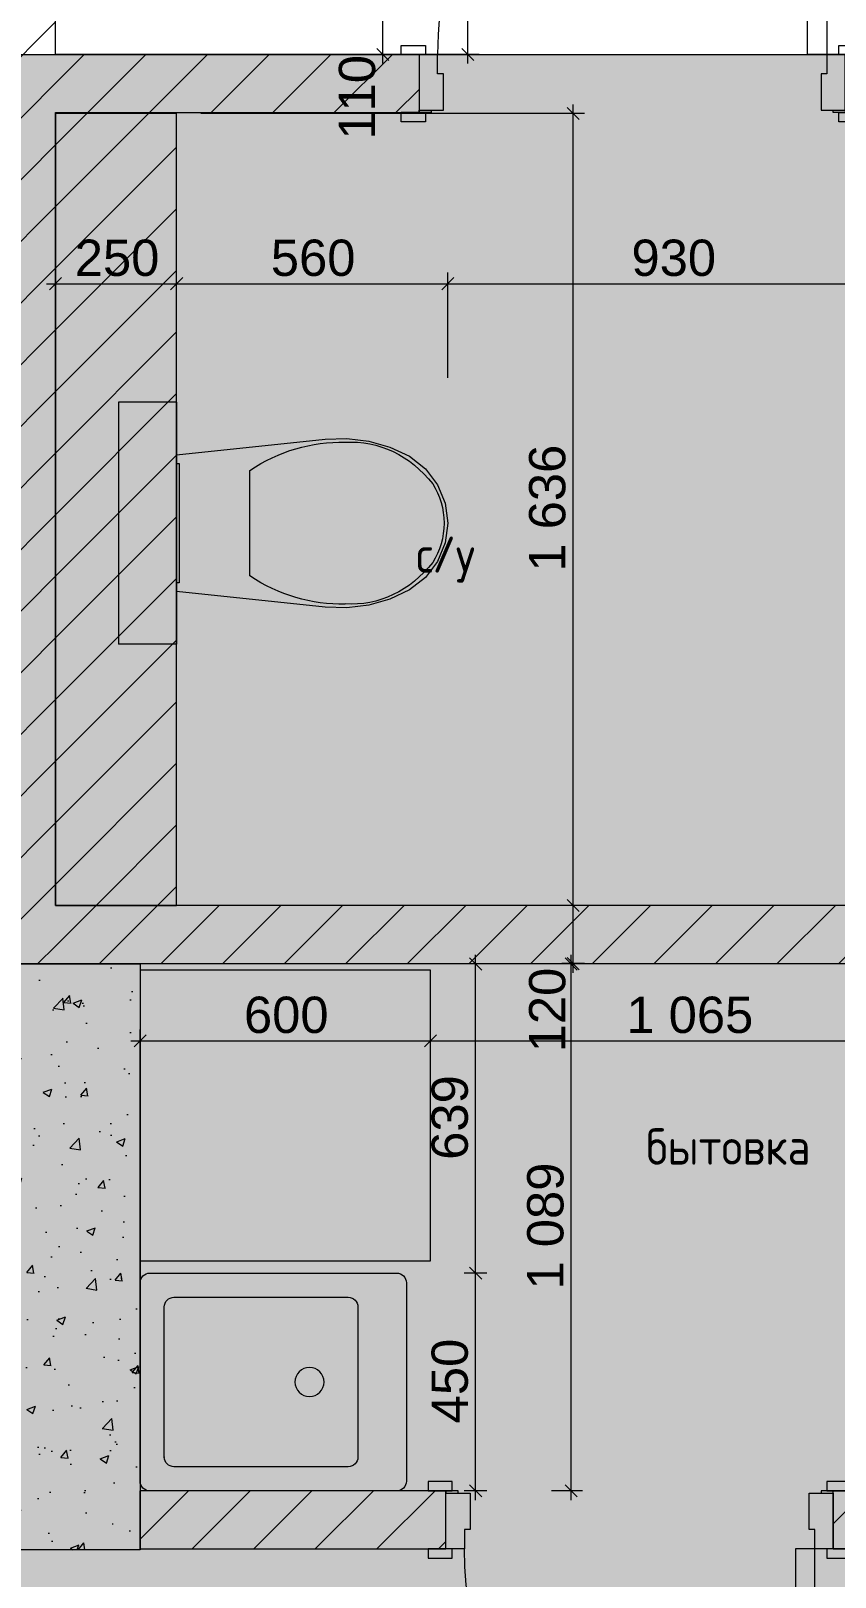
# Model space of a CAD drawing. Header units: millimetres. Extents: x 2336463 to 2579121, y 595385 to 778077.
# Drawn here: x 2404284 to 2405945, y 706854 to 710048 of the extents above; entities that cross this region are included whole.
import ezdxf

# ---------------------------------------------------------------- set-up
doc = ezdxf.new("R2010")
doc.units = ezdxf.units.MM
doc.header["$MEASUREMENT"] = 0
for name, color, linetype in [('+возводимые стены', 7, 'Continuous'), ('1 Планировка размеры', 7, 'Continuous'), ('Интерьер - Мебель', 7, 'Continuous')]:
    doc.layers.add(name, color=color, linetype=linetype)
for name, color, linetype, lineweight in [('+возводимые стены_Ном._пера__1', 7, 'Continuous', 13), ('+возводимые стены_Ном._пера__101', 252, 'Continuous', 5), ('+стена с дверью_Ном._пера__1', 7, 'Continuous', 13), ('Двери ARCHICAD_Ном._пера__1', 7, 'Continuous', 13), ('Интерьер - Мебель_Ном._пера__1', 7, 'Continuous', 13), ('Сантехника_Ном._пера__5', 5, 'Continuous', 13), ('сит план_Ном._пера__1', 7, 'Continuous', 13)]:
    doc.layers.add(name, color=color, linetype=linetype, lineweight=lineweight)
for name, color, linetype, lineweight, true_color in [('+возводимые стены_Ном._пера__169', 7, 'Continuous', 5, 0x68b353), ('+возводимые стены_Ном._пера__242', 7, 'Continuous', 13, 0x1b55b5), ('+размер планировка_Ном._пера__242', 7, 'Continuous', 13, 0x1b55b5), ('+стена с дверью_Ном._пера__243', 7, 'Continuous', 13, 0xe25822), ('1 Планировка размеры_Ном._пера__242', 7, 'Continuous', 13, 0x1b55b5)]:
    doc.layers.add(name, color=color, linetype=linetype, lineweight=lineweight, true_color=true_color)
doc.styles.add('СГЕНЕРИР_СТИЛЬ_1', font='arial.ttf')
doc.styles.add('СГЕНЕРИР_СТИЛЬ_4', font='isocp.shx')
doc.dimstyles.new('СГЕНЕРИР_СТИЛЬ__1', dxfattribs={"dimtxt": 75, "dimasz": 23.75, "dimexe": 0.18, "dimexo": 300, "dimgap": 0, "dimtad": 1, "dimtih": 1, "dimtoh": 1, "dimdec": 0, "dimzin": 0, "dimdsep": 46, "dimtxsty": 'СГЕНЕРИР_СТИЛЬ_1', "dimblk": 'ARROWHEAD_6', "dimblk1": 'ARROWHEAD_6', "dimblk2": 'ARROWHEAD_6', "dimcen": 0.09, "dimclrd": 256, "dimclre": 256, "dimclrt": 256, "dimazin": 0, "dimtfac": 1, "dimtdec": 4, "dimtmove": 0, "dimatfit": 3, "dimfxl": 0, "dimtolj": 1, "dimtzin": 0, "dimarcsym": 0})
doc.dimstyles.new('СГЕНЕРИР_СТИЛЬ__2', dxfattribs={"dimtxt": 75, "dimasz": 23.75, "dimexe": 0.18, "dimexo": 300, "dimgap": 0, "dimtad": 1, "dimdec": 0, "dimzin": 0, "dimdsep": 46, "dimtxsty": 'СГЕНЕРИР_СТИЛЬ_1', "dimblk": 'ARROWHEAD_6', "dimblk1": 'ARROWHEAD_6', "dimblk2": 'ARROWHEAD_6', "dimcen": 0.09, "dimclrd": 256, "dimclre": 256, "dimclrt": 256, "dimazin": 0, "dimtfac": 1, "dimtdec": 4, "dimtmove": 0, "dimatfit": 3, "dimfxl": 0, "dimtolj": 1, "dimtzin": 0, "dimarcsym": 0})
pattern_1 = [(45, (2086872.015, 585813.69), (-63.639609, 63.639609), [])]

# ---------------------------------------------------------------- blocks, each defined once
blk = doc.blocks.new('Перекрытие_208', base_point=(2404509.6, 707507.6))
at = {"layer": 'Интерьер - Мебель_Ном._пера__1', "color": 7, "linetype": 'Continuous', "lineweight": 13, "flags": 128}
blk.add_lwpolyline([(2404509.6, 707507.6), (2405109.6, 707507.6), (2405109.6, 708107.6), (2404509.6, 708107.6)], close=True, dxfattribs=at)
blk = doc.blocks.new('Стена_1005', base_point=(2404335, 708241.2))
at = {"layer": '+возводимые стены_Ном._пера__169', "linetype": 'Continuous', "lineweight": 5, "true_color": 0x68b353}
h = blk.add_hatch(dxfattribs=at)
h.set_pattern_fill('Блоки_Бетонные_Эффективные', color=85, style=0, pattern_type=2)
h.set_pattern_definition(pattern_1)
h.paths.add_polyline_path([(2404335, 708241.2), (2404335, 710237), (2404215, 710237), (2404215, 708241.2)])
h = blk.add_hatch(dxfattribs=at)
h.set_pattern_fill('Блоки_Бетонные_Эффективные', color=85, style=0, pattern_type=2)
h.set_pattern_definition(pattern_1)
h.paths.add_polyline_path([(2404335, 708241.2), (2404215, 708121.2), (2404335, 708121.2)])
h = blk.add_hatch(dxfattribs=at)
h.set_pattern_fill('Блоки_Бетонные_Эффективные', color=85, style=0, pattern_type=2)
h.set_pattern_definition(pattern_1)
h.paths.add_polyline_path([(2404335, 708241.2), (2404215, 708241.2), (2404215, 708121.2)])
at = {"layer": '+возводимые стены_Ном._пера__101', "color": 252, "linetype": 'Continuous', "lineweight": 5, "flags": 128}
for points in [[(2404215, 710237), (2404215, 708121.2)], [(2404335, 709999), (2404335, 710237)], [(2404335, 708241.2), (2404335, 709879)], [(2404215, 708121.2), (2404335, 708121.2)]]:
    blk.add_lwpolyline(points, dxfattribs=at)
blk = doc.blocks.new('Стена_1007', base_point=(2404335, 708241.2))
at = {"layer": '+возводимые стены_Ном._пера__169', "linetype": 'Continuous', "lineweight": 5, "true_color": 0x68b353}
h = blk.add_hatch(dxfattribs=at)
h.set_pattern_fill('Блоки_Бетонные_Эффективные', color=85, style=0, pattern_type=2)
h.set_pattern_definition(pattern_1)
h.paths.add_polyline_path([(2404335, 708121.2), (2406175, 708121.2), (2406175, 708241.2), (2404335, 708241.2)])
at = {"layer": '+возводимые стены_Ном._пера__101', "color": 252, "linetype": 'Continuous', "lineweight": 5, "flags": 128}
for points in [[(2406175, 708241.2), (2404335, 708241.2)], [(2404335, 708121.2), (2406175, 708121.2)]]:
    blk.add_lwpolyline(points, dxfattribs=at)
blk = doc.blocks.new('Однопольная Дверь 25_3')
at = {"layer": 'Двери ARCHICAD_Ном._пера__1', "color": 7, "linetype": 'Continuous', "lineweight": 13}
for p, q in [((362, 0), (362, 804)), ((362, 804), (402, 804)), ((402, 804), (402, 0)), ((-477, 0), (-477, 19)), ((-477, 19), (-427, 19)), ((-427, 0), (-477, 0)), ((-440, 0), (-477, 0)), ((-440, 0), (-477, 0)), ((-402, 0), (-440, 0)), ((-440, 0), (-440, -115)), ((-440, 0), (-440, -115)), ((-440, 0), (-440, -115)), ((-427, 19), (-427, 0)), ((-402, -40), (-402, 0)), ((402, 0), (362, 0)), ((440, 0), (402, 0)), ((402, 0), (402, -40)), ((427, 19), (477, 19)), ((427, 0), (427, 19)), ((477, 0), (427, 0)), ((440, -115), (440, 0)), ((440, 0), (440, -115)), ((440, 0), (440, -115)), ((440, 0), (477, 0)), ((440, 0), (477, 0)), ((477, 19), (477, 0)), ((-390, -40), (-402, -40)), ((-390, -115), (-390, -40)), ((402, -40), (390, -40)), ((390, -40), (390, -115)), ((-477, -139), (-477, -120)), ((-477, -120), (-427, -120)), ((-440, -120), (-477, -120)), ((-440, -120), (-477, -120)), ((-440, -120), (-440, -115)), ((-440, -115), (-415, -115)), ((-440, -115), (-390, -115)), ((-440, -115), (-440, -120)), ((-440, -115), (-440, -120)), ((-415, -120), (-440, -120)), ((-427, -120), (-427, -139)), ((-415, -115), (-415, -120)), ((390, -115), (440, -115)), ((415, -120), (415, -115)), ((415, -115), (440, -115)), ((440, -120), (415, -120)), ((427, -120), (477, -120)), ((427, -139), (427, -120)), ((440, -115), (440, -120)), ((440, -115), (440, -120)), ((440, -115), (440, -120)), ((440, -120), (477, -120)), ((440, -120), (477, -120)), ((477, -120), (477, -139)), ((-427, -139), (-477, -139)), ((477, -139), (427, -139))]:
    blk.add_line(p, q, dxfattribs=at)
blk.add_arc((402, 0), 804, 90, 180, dxfattribs=at)
blk = doc.blocks.new('Стена_1008', base_point=(2406075.1, 709999))
at = {"layer": '+возводимые стены_Ном._пера__169', "linetype": 'Continuous', "lineweight": 5, "true_color": 0x68b353}
h = blk.add_hatch(dxfattribs=at)
h.set_pattern_fill('Блоки_Бетонные_Эффективные', color=85, style=0, pattern_type=2)
h.set_pattern_definition(pattern_1)
h.paths.add_polyline_path([(2404335, 709999), (2404335, 709879), (2405086.2, 709879), (2405086.2, 709999)])
h = blk.add_hatch(dxfattribs=at)
h.set_pattern_fill('Блоки_Бетонные_Эффективные', color=85, style=0, pattern_type=2)
h.set_pattern_definition(pattern_1)
h.paths.add_polyline_path([(2406075.1, 709999), (2405966.2, 709999), (2405966.2, 709879), (2406075.1, 709879)])
at = {"layer": '+возводимые стены_Ном._пера__101', "color": 252, "linetype": 'Continuous', "lineweight": 5}
for p, q in [((2405086.2, 709999), (2405049.2, 709999)), ((2405086.2, 709999), (2405086.2, 709884)), ((2405966.2, 709999), (2406003.2, 709999)), ((2405966.2, 709999), (2405966.2, 709884)), ((2405086.2, 709879), (2405049.2, 709879)), ((2405086.2, 709884), (2405086.2, 709879)), ((2405966.2, 709884), (2405966.2, 709879)), ((2405966.2, 709879), (2406003.2, 709879))]:
    blk.add_line(p, q, dxfattribs=at)
at = {"layer": '+возводимые стены_Ном._пера__101', "color": 252, "linetype": 'Continuous', "lineweight": 5, "flags": 128}
for points in [[(2405086.2, 709999), (2404335, 709999)], [(2406075.1, 709999), (2405966.2, 709999)], [(2406075.1, 709879), (2406075.1, 709999)], [(2404335, 709879), (2405086.2, 709879)], [(2405966.2, 709879), (2406075.1, 709879)]]:
    blk.add_lwpolyline(points, dxfattribs=at)
at = {"layer": 'Двери ARCHICAD_Ном._пера__1', "color": 7, "linetype": 'Continuous', "lineweight": 13, "zscale": 1000}
blk.add_blockref('Однопольная Дверь 25_3', (2405526.2, 709999), dxfattribs=at)
blk = doc.blocks.new('Однопольная Дверь 25_4')
at = {"layer": 'Двери ARCHICAD_Ном._пера__1', "color": 7, "linetype": 'Continuous', "lineweight": 13}
for p, q in [((322, 0), (322, 724)), ((322, 724), (362, 724)), ((362, 724), (362, 0)), ((-437, 0), (-437, 19)), ((-437, 19), (-387, 19)), ((-387, 0), (-437, 0)), ((-400, 0), (-437, 0)), ((-400, 0), (-437, 0)), ((-362, 0), (-400, 0)), ((-400, 0), (-400, -115)), ((-400, 0), (-400, -115)), ((-400, 0), (-400, -115)), ((-387, 19), (-387, 0)), ((-362, -40), (-362, 0)), ((362, 0), (322, 0)), ((400, 0), (362, 0)), ((362, 0), (362, -40)), ((387, 19), (437, 19)), ((387, 0), (387, 19)), ((437, 0), (387, 0)), ((400, -115), (400, 0)), ((400, 0), (400, -115)), ((400, 0), (400, -115)), ((400, 0), (437, 0)), ((400, 0), (437, 0)), ((437, 19), (437, 0)), ((-350, -40), (-362, -40)), ((-350, -115), (-350, -40)), ((362, -40), (350, -40)), ((350, -40), (350, -115)), ((-437, -139), (-437, -120)), ((-437, -120), (-387, -120)), ((-400, -120), (-437, -120)), ((-400, -120), (-437, -120)), ((-400, -120), (-400, -115)), ((-400, -115), (-375, -115)), ((-400, -115), (-350, -115)), ((-400, -115), (-400, -120)), ((-400, -115), (-400, -120)), ((-375, -120), (-400, -120)), ((-387, -120), (-387, -139)), ((-375, -115), (-375, -120)), ((350, -115), (400, -115)), ((375, -120), (375, -115)), ((375, -115), (400, -115)), ((400, -120), (375, -120)), ((387, -120), (437, -120)), ((387, -139), (387, -120)), ((400, -115), (400, -120)), ((400, -115), (400, -120)), ((400, -115), (400, -120)), ((400, -120), (437, -120)), ((400, -120), (437, -120)), ((437, -120), (437, -139)), ((-387, -139), (-437, -139)), ((437, -139), (387, -139))]:
    blk.add_line(p, q, dxfattribs=at)
blk.add_arc((362, 0), 724, 90, 180, dxfattribs=at)
blk = doc.blocks.new('Стена_1011', base_point=(2404509.6, 706912.3))
at = {"layer": '+возводимые стены_Ном._пера__169', "linetype": 'Continuous', "lineweight": 5, "true_color": 0x68b353}
h = blk.add_hatch(dxfattribs=at)
h.set_pattern_fill('Блоки_Бетонные_Эффективные', color=85, style=0, pattern_type=2)
h.set_pattern_definition(pattern_1)
h.paths.add_polyline_path([(2404509.6, 707032.3), (2404509.6, 706912.3), (2405141.5, 706912.3), (2405141.5, 707032.3)])
h = blk.add_hatch(dxfattribs=at)
h.set_pattern_fill('Блоки_Бетонные_Эффективные', color=85, style=0, pattern_type=2)
h.set_pattern_definition(pattern_1)
h.paths.add_polyline_path([(2406034.2, 707032.3), (2405941.5, 707032.3), (2405941.5, 706912.3), (2406034.2, 706912.3)])
at = {"layer": '+возводимые стены_Ном._пера__101', "color": 252, "linetype": 'Continuous', "lineweight": 5}
for p, q in [((2405141.5, 707032.3), (2405104.5, 707032.3)), ((2405141.5, 707027.3), (2405141.5, 707032.3)), ((2405941.5, 707032.3), (2405978.5, 707032.3)), ((2405941.5, 707027.3), (2405941.5, 707032.3)), ((2405141.5, 706912.3), (2405141.5, 707027.3)), ((2405941.5, 706912.3), (2405941.5, 707027.3)), ((2405141.5, 706912.3), (2405104.5, 706912.3)), ((2405941.5, 706912.3), (2405978.5, 706912.3))]:
    blk.add_line(p, q, dxfattribs=at)
at = {"layer": '+возводимые стены_Ном._пера__101', "color": 252, "linetype": 'Continuous', "lineweight": 5, "flags": 128}
for points in [[(2405141.5, 707032.3), (2404509.6, 707032.3)], [(2404509.6, 706912.3), (2404509.6, 707032.3)], [(2406034.2, 707032.3), (2405941.5, 707032.3)], [(2404509.6, 706912.3), (2405141.5, 706912.3)], [(2405941.5, 706912.3), (2406034.2, 706912.3)]]:
    blk.add_lwpolyline(points, dxfattribs=at)
at = {"layer": 'Двери ARCHICAD_Ном._пера__1', "color": 7, "linetype": 'Continuous', "lineweight": 13, "xscale": -0.9999999999999999, "zscale": 1000, "rotation": 180.000753891838}
blk.add_blockref('Однопольная Дверь 25_4', (2405541.5, 706912.3), dxfattribs=at)
blk = doc.blocks.new('Унитаз 25_3')
at = {"layer": 'Сантехника_Ном._пера__5', "color": 5, "linetype": 'Continuous', "lineweight": 13}
for p, q in [((-250, 120), (250, 120)), ((-250, 0), (-250, 120)), ((250, 0), (250, 120)), ((-250, 0), (250, 0)), ((0, -151.4), (-108.9, -151.4)), ((108.9, -151.4), (0, -151.4))]:
    blk.add_line(p, q, dxfattribs=at)
at = {"layer": 'Сантехника_Ном._пера__5', "color": 5, "linetype": 'Continuous', "lineweight": 13, "flags": 128}
for points in [[(-169.4, -396.7), (-157, -440.3), (-138, -481.3), (-112.4, -513.9), (-79.4, -538.8), (-41, -554.6), (0, -560), (41, -554.6), (79.4, -538.8), (112.4, -513.9), (138, -481.3), (157, -440.3), (169.4, -396.7), (174.9, -351.8), (173.3, -306.6), (141, 0), (-141, 0), (-173.3, -306.6), (-174.9, -351.8)], [(123, 0), (-123, 0), (-123, -5), (123, -5)]]:
    blk.add_lwpolyline(points, close=True, dxfattribs=at)
at = {"layer": 'Сантехника_Ном._пера__5', "color": 5, "linetype": 'Continuous', "lineweight": 13}
for centre, major_axis, start_param, end_param in [((258.1, -339.4), (425.3, 0), 2.612188, 3.165208), ((-258.1, -339.4), (425.3, 0), 6.259567, 6.812588), ((89.5, -360.8), (256.9, 0), 3.085861, 3.98645), ((-89.5, -360.8), (256.9, 0), 5.438324, 6.338913), ((0.8, -431.2), (138.5, 0), 4.079884, 4.706528), ((-0.8, -431.2), (138.5, 0), 4.71825, 5.344894)]:
    blk.add_ellipse(centre, major_axis=major_axis, ratio=0.875546, start_param=start_param, end_param=end_param, dxfattribs=at)
blk = doc.blocks.new('Мойка Обычная 25_3')
at = {"layer": 'Интерьер - Мебель_Ном._пера__1', "color": 7, "linetype": 'Continuous', "lineweight": 13}
for p, q in [((380, 450), (70, 450)), ((50, 430), (50, 70)), ((400, 70), (400, 430)), ((70, 50), (380, 50))]:
    blk.add_line(p, q, dxfattribs=at)
at = {"layer": 'Интерьер - Мебель_Ном._пера__1', "color": 7, "linetype": 'Continuous', "lineweight": 13, "flags": 128}
blk.add_lwpolyline([(20, 0), (430, 0, 0.414214), (450, 20), (450, 530, 0.414214), (430, 550), (20, 550, 0.414214), (0, 530), (0, 20, 0.414214)], format="xyb", close=True, dxfattribs=at)
at = {"layer": 'Интерьер - Мебель_Ном._пера__1', "color": 7, "linetype": 'Continuous', "lineweight": 13}
blk.add_circle((225, 350), 30, dxfattribs=at)
for centre, start, end in [((70, 430), 90, 180), ((380, 430), 0, 90), ((70, 70), 180, 270), ((380, 70), 270, 0)]:
    blk.add_arc(centre, 20, start, end, dxfattribs=at)
blk.add_point((70, 50), dxfattribs=at)
blk = doc.blocks.new('*D3771', base_point=(2086872, 585813.7))
at = {"layer": '1 Планировка размеры_Ном._пера__242', "color": 152, "linetype": 'Continuous', "lineweight": 13, "true_color": 0x1b55b5}
for p, q in [((2405174.2, 711633.2), (2405199.2, 711608.2)), ((2405210.1, 711620.7), (2404815.8, 711620.7)), ((2405186.7, 709999), (2405186.7, 711620.7)), ((2405174.2, 710011.5), (2405199.2, 709986.5)), ((2405210.1, 709999), (2404635, 709999)), ((2405186.7, 709980.3), (2405186.7, 709999))]:
    blk.add_line(p, q, dxfattribs=at)
at = {"layer": '1 Планировка размеры_Ном._пера__242', "color": 152, "lineweight": 13, "true_color": 0x1b55b5, "insert": (2405171.7, 710681.6), "char_height": 75, "attachment_point": 7, "rotation": 90, "style": 'СГЕНЕРИР_СТИЛЬ_1'}
blk.add_mtext('\\A1;{\\pql;\\fArial|b0|i0|c204|p38;1\xa0622}', dxfattribs=at)
blk = doc.blocks.new('ARROWHEAD_6')
at = {"color": 0, "linetype": 'Continuous', "lineweight": 0}
for p, q in [((0, 0), (-1, 0)), ((-0.5, -0.5), (0.5, 0.5))]:
    blk.add_line(p, q, dxfattribs=at)
blk = doc.blocks.new('*D3799', base_point=(2086872, 585813.7))
at = {"layer": '1 Планировка размеры_Ном._пера__242', "color": 152, "linetype": 'Continuous', "lineweight": 13, "true_color": 0x1b55b5}
for p, q in [((2405391.6, 708253.7), (2405416.6, 708228.7)), ((2405427.5, 708241.2), (2405380.7, 708241.2)), ((2405404.1, 708121.2), (2405404.1, 708241.2)), ((2405427.5, 708121.2), (2405380.7, 708121.2)), ((2405391.6, 708133.7), (2405416.6, 708108.7)), ((2405404.1, 708102.5), (2405404.1, 708121.2))]:
    blk.add_line(p, q, dxfattribs=at)
at = {"layer": '1 Планировка размеры_Ном._пера__242', "color": 152, "lineweight": 13, "true_color": 0x1b55b5, "insert": (2405389.1, 707938), "char_height": 75, "attachment_point": 7, "rotation": 90, "style": 'СГЕНЕРИР_СТИЛЬ_1'}
blk.add_mtext('\\A1;{\\pql;\\fArial|b0|i0|c204|p38;120}', dxfattribs=at)
blk = doc.blocks.new('*D3800', base_point=(2086872, 585813.7))
at = {"layer": '1 Планировка размеры_Ном._пера__242', "color": 152, "linetype": 'Continuous', "lineweight": 13, "true_color": 0x1b55b5}
for p, q in [((2405427.5, 709877), (2404635, 709877)), ((2405416.6, 709864.5), (2405391.6, 709889.5)), ((2405404.1, 709877), (2405404.1, 709895.8)), ((2405404.1, 708241.2), (2405404.1, 709877)), ((2405391.6, 708253.7), (2405416.6, 708228.7)), ((2405427.5, 708241.2), (2405380.7, 708241.2))]:
    blk.add_line(p, q, dxfattribs=at)
at = {"layer": '1 Планировка размеры_Ном._пера__242', "color": 152, "lineweight": 13, "true_color": 0x1b55b5, "insert": (2405389.1, 708930.9), "char_height": 75, "attachment_point": 7, "rotation": 90, "style": 'СГЕНЕРИР_СТИЛЬ_1'}
blk.add_mtext('\\A1;{\\pql;\\fArial|b0|i0|c204|p38;1\xa0636}', dxfattribs=at)
blk = doc.blocks.new('*D3801', base_point=(2086872, 585813.7))
at = {"layer": '1 Планировка размеры_Ном._пера__242', "color": 152, "linetype": 'Continuous', "lineweight": 13, "true_color": 0x1b55b5}
for p, q in [((2404316.2, 709525.7), (2404335, 709525.7)), ((2404347.5, 709538.2), (2404322.5, 709513.2)), ((2404335, 708541.2), (2404335, 709549.1))]:
    blk.add_line(p, q, dxfattribs=at)
blk = doc.blocks.new('*D3802', base_point=(2086872, 585813.7))
at = {"layer": '1 Планировка размеры_Ном._пера__242', "color": 152, "linetype": 'Continuous', "lineweight": 13, "true_color": 0x1b55b5}
for p, q in [((2404585.1, 709502.2), (2404585.1, 709577)), ((2404347.5, 709538.2), (2404322.5, 709513.2)), ((2404335, 708541.2), (2404335, 709549.1)), ((2404335, 709525.7), (2404585.1, 709525.7)), ((2404597.6, 709538.2), (2404572.6, 709513.2))]:
    blk.add_line(p, q, dxfattribs=at)
at = {"layer": '1 Планировка размеры_Ном._пера__242', "color": 152, "lineweight": 13, "true_color": 0x1b55b5, "insert": (2404374.7, 709540.7), "char_height": 75, "attachment_point": 7, "style": 'СГЕНЕРИР_СТИЛЬ_1'}
blk.add_mtext('\\A1;{\\pql;\\fArial|b0|i0|c204|p38;250}', dxfattribs=at)
blk = doc.blocks.new('*D3803', base_point=(2086872, 585813.7))
at = {"layer": '1 Планировка размеры_Ном._пера__242', "color": 152, "linetype": 'Continuous', "lineweight": 13, "true_color": 0x1b55b5}
for p, q in [((2404585.1, 709502.2), (2404585.1, 709577)), ((2404597.6, 709538.2), (2404572.6, 709513.2)), ((2404585.1, 709525.7), (2405145.1, 709525.7)), ((2405157.6, 709538.2), (2405132.6, 709513.2)), ((2405145.1, 709331.1), (2405145.1, 709549.1))]:
    blk.add_line(p, q, dxfattribs=at)
at = {"layer": '1 Планировка размеры_Ном._пера__242', "color": 152, "lineweight": 13, "true_color": 0x1b55b5, "insert": (2404779.7, 709540.7), "char_height": 75, "attachment_point": 7, "style": 'СГЕНЕРИР_СТИЛЬ_1'}
blk.add_mtext('\\A1;{\\pql;\\fArial|b0|i0|c204|p38;560}', dxfattribs=at)
blk = doc.blocks.new('*D3804', base_point=(2086872, 585813.7))
at = {"layer": '1 Планировка размеры_Ном._пера__242', "color": 152, "linetype": 'Continuous', "lineweight": 13, "true_color": 0x1b55b5}
for p, q in [((2405157.6, 709538.2), (2405132.6, 709513.2)), ((2405145.1, 709331.1), (2405145.1, 709549.1)), ((2405145.1, 709525.7), (2406075, 709525.7)), ((2406062.5, 709513.2), (2406087.5, 709538.2)), ((2406075, 709152.9), (2406075, 709549.1)), ((2406075, 709525.7), (2406093.7, 709525.7))]:
    blk.add_line(p, q, dxfattribs=at)
at = {"layer": '1 Планировка размеры_Ном._пера__242', "color": 152, "lineweight": 13, "true_color": 0x1b55b5, "insert": (2405524.6, 709540.7), "char_height": 75, "attachment_point": 7, "style": 'СГЕНЕРИР_СТИЛЬ_1'}
blk.add_mtext('\\A1;{\\pql;\\fArial|b0|i0|c204|p38;930}', dxfattribs=at)
blk = doc.blocks.new('*D3818', base_point=(2086872, 585813.7))
at = {"layer": '1 Планировка размеры_Ном._пера__242', "color": 152, "linetype": 'Continuous', "lineweight": 13, "true_color": 0x1b55b5}
for p, q in [((2404490.8, 707962), (2404509.6, 707962)), ((2404522.1, 707974.5), (2404497.1, 707949.5)), ((2404509.6, 707210.6), (2404509.6, 707985.4)), ((2404509.6, 707962), (2405109.6, 707962)), ((2405122.1, 707974.5), (2405097.1, 707949.5)), ((2405109.6, 707807.6), (2405109.6, 707985.4))]:
    blk.add_line(p, q, dxfattribs=at)
at = {"layer": '1 Планировка размеры_Ном._пера__242', "color": 152, "lineweight": 13, "true_color": 0x1b55b5, "insert": (2404724.2, 707977), "char_height": 75, "attachment_point": 7, "style": 'СГЕНЕРИР_СТИЛЬ_1'}
blk.add_mtext('\\A1;{\\pql;\\fArial|b0|i0|c204|p38;600}', dxfattribs=at)
blk = doc.blocks.new('*D3819', base_point=(2086872, 585813.7))
at = {"layer": '1 Планировка размеры_Ном._пера__242', "color": 152, "linetype": 'Continuous', "lineweight": 13, "true_color": 0x1b55b5}
for p, q in [((2405122.1, 707974.5), (2405097.1, 707949.5)), ((2405109.6, 707807.6), (2405109.6, 707985.4)), ((2405109.6, 707962), (2406175, 707962)), ((2406162.5, 707949.5), (2406187.5, 707974.5)), ((2406175, 707938.5), (2406175, 707985.4)), ((2406175, 707962), (2406193.7, 707962))]:
    blk.add_line(p, q, dxfattribs=at)
at = {"layer": '1 Планировка размеры_Ном._пера__242', "color": 152, "lineweight": 13, "true_color": 0x1b55b5, "insert": (2405514.1, 707977), "char_height": 75, "attachment_point": 7, "style": 'СГЕНЕРИР_СТИЛЬ_1'}
blk.add_mtext('\\A1;{\\pql;\\fArial|b0|i0|c204|p38;1\xa0065}', dxfattribs=at)
blk = doc.blocks.new('*D3827', base_point=(2086872, 585813.7))
at = {"layer": '1 Планировка размеры_Ном._пера__242', "color": 152, "linetype": 'Continuous', "lineweight": 13, "true_color": 0x1b55b5}
for p, q in [((2405226.2, 707482.1), (2405179.3, 707482.1)), ((2405190.2, 707494.6), (2405215.2, 707469.6)), ((2405202.7, 707032.1), (2405202.7, 707482.1)), ((2405226.2, 707032.1), (2405179.3, 707032.1)), ((2405190.2, 707044.6), (2405215.2, 707019.6)), ((2405202.7, 707013.3), (2405202.7, 707032.1))]:
    blk.add_line(p, q, dxfattribs=at)
at = {"layer": '1 Планировка размеры_Ном._пера__242', "color": 152, "lineweight": 13, "true_color": 0x1b55b5, "insert": (2405187.7, 707171.7), "char_height": 75, "attachment_point": 7, "rotation": 90, "style": 'СГЕНЕРИР_СТИЛЬ_1'}
blk.add_mtext('\\A1;{\\pql;\\fArial|b0|i0|c204|p38;450}', dxfattribs=at)
blk = doc.blocks.new('*D3828', base_point=(2086872, 585813.7))
at = {"layer": '1 Планировка размеры_Ном._пера__242', "color": 152, "linetype": 'Continuous', "lineweight": 13, "true_color": 0x1b55b5}
for p, q in [((2405226.2, 708120.6), (2404809.6, 708120.6)), ((2405215.2, 708108.1), (2405190.2, 708133.1)), ((2405202.7, 708120.6), (2405202.7, 708139.4)), ((2405202.7, 707482.1), (2405202.7, 708120.6)), ((2405226.2, 707482.1), (2405179.3, 707482.1)), ((2405190.2, 707494.6), (2405215.2, 707469.6))]:
    blk.add_line(p, q, dxfattribs=at)
at = {"layer": '1 Планировка размеры_Ном._пера__242', "color": 152, "lineweight": 13, "true_color": 0x1b55b5, "insert": (2405187.7, 707716), "char_height": 75, "attachment_point": 7, "rotation": 90, "style": 'СГЕНЕРИР_СТИЛЬ_1'}
blk.add_mtext('\\A1;{\\pql;\\fArial|b0|i0|c204|p38;639}', dxfattribs=at)
blk = doc.blocks.new('*D3829', base_point=(2086872, 585813.7))
at = {"layer": '1 Планировка размеры_Ном._пера__242', "color": 152, "linetype": 'Continuous', "lineweight": 13, "true_color": 0x1b55b5}
for p, q in [((2405423.6, 708120.6), (2404809.6, 708120.6)), ((2405412.7, 708108.1), (2405387.7, 708133.1)), ((2405400.2, 708120.6), (2405400.2, 708139.4)), ((2405400.2, 707032.1), (2405400.2, 708120.6)), ((2405423.6, 707032.1), (2405359.6, 707032.1)), ((2405387.7, 707044.6), (2405412.7, 707019.6)), ((2405400.2, 707013.3), (2405400.2, 707032.1))]:
    blk.add_line(p, q, dxfattribs=at)
at = {"layer": '1 Планировка размеры_Ном._пера__242', "color": 152, "lineweight": 13, "true_color": 0x1b55b5, "insert": (2405385.2, 707448.1), "char_height": 75, "attachment_point": 7, "rotation": 90, "style": 'СГЕНЕРИР_СТИЛЬ_1'}
blk.add_mtext('\\A1;{\\pql;\\fArial|b0|i0|c204|p38;1\xa0089}', dxfattribs=at)
blk = doc.blocks.new('*D3830', base_point=(2086872, 585813.7))
at = {"layer": '1 Планировка размеры_Ном._пера__242', "color": 152, "linetype": 'Continuous', "lineweight": 13, "true_color": 0x1b55b5}
for p, q in [((2405034.7, 710109.1), (2404987.8, 710109.1)), ((2404998.7, 710121.6), (2405023.7, 710096.6)), ((2405011.2, 709999), (2405011.2, 710109.1)), ((2404998.7, 710011.5), (2405023.7, 709986.5)), ((2405034.7, 709999), (2404635, 709999)), ((2405011.2, 709980.3), (2405011.2, 709999))]:
    blk.add_line(p, q, dxfattribs=at)
at = {"layer": '1 Планировка размеры_Ном._пера__242', "color": 152, "lineweight": 13, "true_color": 0x1b55b5, "insert": (2404996.2, 709823.3), "char_height": 75, "attachment_point": 7, "rotation": 90, "style": 'СГЕНЕРИР_СТИЛЬ_1'}
blk.add_mtext('\\A1;{\\pql;\\fArial|b0|i0|c204|p38;110}', dxfattribs=at)

msp = doc.modelspace()

# ---------------------------------------------------------------- hatches: boundary and pattern name
at = {"layer": '+возводимые стены_Ном._пера__242', "linetype": 'Continuous', "lineweight": 13, "true_color": 0x1b55b5}
h = msp.add_hatch(dxfattribs=at)
h.set_pattern_fill('Блоки_Бетонные_Эффективные', color=152, style=0, pattern_type=2)
h.set_pattern_definition(pattern_1)
h.paths.add_polyline_path([(2404335, 709877), (2404335, 708241.2), (2404585.1, 708241.2), (2404585.1, 709877)])
at = {"layer": '+стена с дверью_Ном._пера__243', "linetype": 'Continuous', "lineweight": 0, "true_color": 0x381608}
msp.add_hatch(color=28, dxfattribs=at).paths.add_polyline_path([(2397562, 706910.6), (2404214.6, 706910.6), (2404214.6, 709999), (2406042.9, 709999), (2406184.2, 709999), (2406184.2, 707032.4), (2406042.9, 707032.4), (2406042.9, 705401.1), (2406063, 705401.1), (2406063, 704006.7), (2406065.2, 704006.7), (2406065.2, 701204.4), (2404440, 701204.4), (2404440, 704006.7), (2403834.9, 704006.7), (2403834.9, 703610.7), (2398839.9, 703610.7), (2398839.9, 705400.5), (2397562, 705400.5)])
at = {"layer": 'сит план_Ном._пера__1', "linetype": 'Continuous', "lineweight": 13}
h = msp.add_hatch(dxfattribs=at)
h.set_pattern_fill('AR_CONC', style=0, pattern_type=2)
h.set_pattern_definition([(50, (2086872.01, 585813.69), (-182.18467, 15.939086), [19.05, -209.55]), (355, (2086872.01, 585813.69), (-35.24342, 191.05685), [15.24, -167.64058]), (100.451445, (2086887.2, 585812.36), (146.94125, 175.11775), [16.19001, -178.09024]), (46.1842, (2086872.01, 585864.49), (-271.07904, 42.04233), [28.575, -314.325]), (96.63556, (2086894.6, 585860.98), (237.40413, 247.42612), [24.28502, -267.1356]), (351.18415, (2086872.01, 585864.49), (237.40413, 247.42612), [22.85997, -251.45973]), (21, (2086897.41, 585851.79), (-151.61439, 102.2652), [19.05, -209.55]), (326, (2086897.41, 585851.79), (61.80203, 184.18797), [15.24, -167.64]), (71.451445, (2086910.05, 585843.26), (213.41642, 81.92277), [16.19001, -178.08994]), (37.5, (2086872.015, 585813.686), (3.088603, 84.555039), [0, -165.608, 0, -170.18, 0, -168.275]), (7.5, (2086872.015, 585813.69), (66.819663, 100.180575), [0, -97.028, 0, -161.798, 0, -64.135]), (327.5, (2086815.37, 585813.686), (-135.590595, 5.728744), [0, -63.5, 0, -198.12, 0, -262.89]), (317.5, (2086789.97, 585813.69), (148.12918, 25.42649), [0, -82.55, 0, -131.572, 0, -186.69])])
h.paths.add_polyline_path([(2404214.6, 708120.6), (2404509.6, 708120.6), (2404509.6, 706910.6), (2404214.6, 706910.6)])

# ---------------------------------------------------------------- linework, layer by layer
at = {"layer": '+возводимые стены_Ном._пера__1', "color": 7, "linetype": 'Continuous', "lineweight": 13, "flags": 128}
msp.add_lwpolyline([(2404335, 709877), (2404335, 708241.2), (2404585.1, 708241.2), (2404585.1, 709877)], close=True, dxfattribs=at)
at = {"layer": '+стена с дверью_Ном._пера__1', "color": 7, "linetype": 'Continuous', "lineweight": 13, "flags": 128}
msp.add_lwpolyline([(2397562, 706910.6), (2404214.6, 706910.6), (2404214.6, 709999), (2406042.9, 709999), (2406184.2, 709999), (2406184.2, 707032.4), (2406042.9, 707032.4), (2406042.9, 705401.1), (2406063, 705401.1), (2406063, 704006.7), (2406065.2, 704006.7), (2406065.2, 701204.4), (2404440, 701204.4), (2404440, 704006.7), (2403834.9, 704006.7), (2403834.9, 703610.7), (2398839.9, 703610.7), (2398839.9, 705400.5), (2397562, 705400.5)], close=True, dxfattribs=at)
at = {"layer": 'сит план_Ном._пера__1', "color": 7, "linetype": 'Continuous', "lineweight": 13, "flags": 128}
msp.add_lwpolyline([(2404214.6, 708120.6), (2404509.6, 708120.6), (2404509.6, 706910.6), (2404214.6, 706910.6)], close=True, dxfattribs=at)

# ---------------------------------------------------------------- block references
at = {"layer": '+возводимые стены', "color": 252, "lineweight": 5}
for name, p in [('Стена_1008', (2406075.1, 709999)), ('Стена_1005', (2404335, 708241.2)), ('Стена_1007', (2404335, 708241.2)), ('Стена_1011', (2404509.6, 706912.3))]:
    msp.add_blockref(name, p, dxfattribs=at)
at = {"layer": 'Интерьер - Мебель', "color": 7, "linetype": 'Continuous', "lineweight": 13}
msp.add_blockref('Перекрытие_208', (2404509.6, 707507.6), dxfattribs=at)
at = {"layer": 'Интерьер - Мебель_Ном._пера__1', "color": 7, "linetype": 'Continuous', "lineweight": 13, "xscale": -1, "zscale": 1000}
for name, p, rotation in [('Унитаз 25_3', (2404585.1, 709031.1), 90), ('Мойка Обычная 25_3', (2404509.6, 707032.1), 270)]:
    msp.add_blockref(name, p, dxfattribs=dict(at, rotation=rotation))

# ---------------------------------------------------------------- texts
at = {"layer": '+размер планировка_Ном._пера__242', "color": 152, "linetype": 'Continuous', "lineweight": 13, "true_color": 0x1b55b5, "char_height": 75, "attachment_point": 1, "style": 'СГЕНЕРИР_СТИЛЬ_4'}
for s, insert in [('\\A1;{\\pql;\\Fisocp.shx;с/у }', (2405079.9, 709003.7)), ('\\A1;{\\pql;\\Fisocp.shx;бытовка}', (2405555.1, 707781))]:
    msp.add_mtext(s, dxfattribs=dict(at, insert=insert))

# ---------------------------------------------------------------- dimensions: what is measured, and where the dimension line sits
at = {"layer": '1 Планировка размеры', "color": 152, "linetype": 'Continuous', "lineweight": 13, "true_color": 0x1b55b5}
for base, p1, p2, picture, middle in [((2405186.7, 711620.7), (2404335, 709999), (2404515.8, 711620.7), '*D3771', (2405134.2, 710810.5)), ((2405011.2, 710109.1), (2404335, 709999), (2404970.8, 710109.1), '*D3830', (2404958.7, 709909.1)), ((2405404.1, 709877), (2405255, 708241.2), (2404335, 709877), '*D3800', (2405351.6, 709059.7)), ((2405404.1, 708241.2), (2405195, 708121.2), (2405255, 708241.2), '*D3799', (2405351.6, 708023.8)), ((2405202.7291, 708120.6151), (2405059.5936, 707482.0842), (2404509.5936, 708120.6151), '*D3828', (2405150.2291, 707801.7426)), ((2405400.207, 708120.6151), (2405059.5936, 707032.0842), (2404509.5936, 708120.6151), '*D3829', (2405347.707, 707576.9448)), ((2405202.7, 707482.1), (2405059.6, 707032.1), (2405059.6, 707482.1), '*D3827', (2405150.2, 707257.5))]:
    dim = msp.add_linear_dim(base=base, p1=p1, p2=p2, angle=90, dimstyle='СГЕНЕРИР_СТИЛЬ__2', dxfattribs=at)
    dim.commit()
    dim.dimension.update_dxf_attribs({"geometry": picture, "text_midpoint": middle, "dimtype": 160, "text_rotation": 90})
for base, p1, p2, picture, middle in [((2404585.1, 709525.7), (2404335, 708241.2), (2404585.1, 709877), '*D3802', (2404460.4, 709578.2)), ((2405145.1, 709525.7), (2404585.1, 709877), (2405145.1, 709031.1), '*D3803', (2404865.5, 709578.2)), ((2406075, 709525.7), (2405145.1, 709031.1), (2406075, 708852.9), '*D3804', (2405610.4, 709578.2)), ((2404334.9826577, 709525.679431), (2404334.9826577, 708241.2301995), (2404334.9826577, 708241.2301995), '*D3801', (2404335.113723, 709578.1794316)), ((2406175, 707962), (2405109.6, 707507.6), (2406175, 708121.2), '*D3819', (2405642.9, 708014.5)), ((2405109.6, 707962), (2404509.6, 706910.6), (2405109.6, 707507.6), '*D3818', (2404810, 708014.5))]:
    dim = msp.add_linear_dim(base=base, p1=p1, p2=p2, dimstyle='СГЕНЕРИР_СТИЛЬ__1', dxfattribs=at)
    dim.commit()
    dim.dimension.update_dxf_attribs({"geometry": picture, "text_midpoint": middle, "dimtype": 160})

doc.saveas('drawing.dxf')
